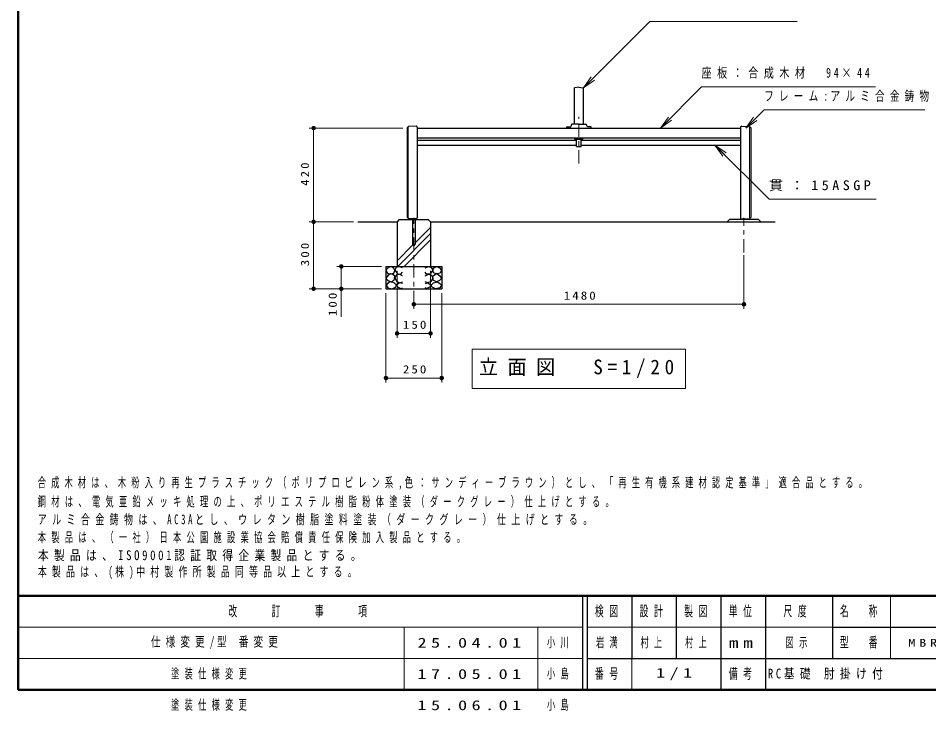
# Model space of a CAD drawing. Units: millimetres on the paper, scale 1:20. Extents: x -365 to 0, y -5 to 257.
# Drawn here: x -365 to -160.9, y -4.7 to 150.5 of the extents above; entities that cross this region are included whole.
import ezdxf

# ---------------------------------------------------------------- set-up
doc = ezdxf.new("R2010")
doc.units = ezdxf.units.MM
doc.linetypes.add('USER2', pattern=[6, 3, -1, 1, -1])
doc.layers.add('1_20', color=7, linetype='Continuous', lineweight=25)
doc.layers.add('LY_5', color=7, linetype='Continuous', lineweight=13)
doc.layers.add('99', color=7, linetype='Continuous')
doc.layers.add('CLASS1', color=7, linetype='Continuous')
doc.styles.add('ＭＳ ゴシック', font='')
doc.styles.get('ＭＳ ゴシック').set_extended_font_data('MS Gothic')

# ---------------------------------------------------------------- blocks, each defined once
blk = doc.blocks.new('filled_dot')
at = {"color": 0, "linetype": 'Continuous', "lineweight": -2, "const_width": 1.25}
blk.add_lwpolyline([(-0.625, 0, 1), (0.625, 0, 1)], format="xyb", close=True, dxfattribs=at)

msp = doc.modelspace()

# ---------------------------------------------------------------- linework, layer by layer
at = {"layer": '1_20', "lineweight": 13}
for p, q in [((-238.332, 134.833), (-236.564, 137.307)), ((-238.332, 134.833), (-236.21, 136.954)), ((-235.857, 136.6), (-238.332, 134.833)), ((-221.017, 125.838), (-219.262, 128.322)), ((-221.017, 125.838), (-218.907, 127.97)), ((-218.551, 127.618), (-221.017, 125.838)), ((-201.929, 125.793), (-200.165, 128.271)), ((-201.929, 125.793), (-199.811, 127.918)), ((-199.457, 127.565), (-201.929, 125.793)), ((-278.781, 125.838), (-299.782, 125.838)), ((-298.782, 104.838), (-298.782, 125.838)), ((-277.57, 126.105), (-277.57, 105.642)), ((-201.094, 126.105), (-201.094, 105.642)), ((-207.067, 119.561), (-208.835, 122.036)), ((-208.835, 122.036), (-206.36, 120.268)), ((-208.835, 122.036), (-206.714, 119.914)), ((-289.851, 104.838), (-299.782, 104.838)), ((-298.782, 89.838), (-298.782, 104.838)), ((-279.928, 94.838), (-272.582, 102.185)), ((-276.014, 100.167), (-272.582, 103.599)), ((-278.514, 94.838), (-272.582, 100.771)), ((-280.082, 96.099), (-276.526, 99.655)), ((-202.332, 97.395), (-202.332, 85.361)), ((-283.582, 94.838), (-293.582, 94.838)), ((-292.582, 83.57), (-292.582, 94.838)), ((-280.082, 93.838), (-280.082, 78.838)), ((-272.582, 93.838), (-272.582, 78.838)), ((-283.582, 89.838), (-299.782, 89.838)), ((-282.582, 88.838), (-282.582, 68.838)), ((-270.082, 88.838), (-270.082, 68.838)), ((-202.332, 86.361), (-276.332, 86.361)), ((-276.332, 86.361), (-276.332, 85.361)), ((-272.582, 79.838), (-280.082, 79.838)), ((-263.232, 76.317), (-263.232, 67.517)), ((-215.432, 76.317), (-263.232, 76.317)), ((-215.432, 67.517), (-215.432, 76.317)), ((-270.082, 69.838), (-282.582, 69.838)), ((-263.232, 67.517), (-215.432, 67.517))]:
    msp.add_line(p, q, dxfattribs=at)
at = {"layer": '1_20'}
for p, q in [((-240.332, 126.713), (-240.332, 134.833)), ((-239.332, 135.026), (-240.289, 134.882)), ((-239.332, 135.026), (-238.374, 134.882)), ((-238.332, 126.713), (-238.332, 134.833)), ((-240.969, 126.649), (-241.151, 126.17)), ((-239.332, 126.713), (-240.876, 126.713)), ((-239.332, 126.713), (-237.788, 126.713)), ((-237.694, 126.649), (-237.512, 126.17)), ((-277.832, 125.942), (-277.832, 105.833)), ((-275.789, 126.278), (-277.485, 126.228)), ((-275.582, 126.078), (-275.582, 105.695)), ((-275.582, 125.838), (-203.082, 125.838)), ((-242.082, 125.838), (-242.071, 126.043)), ((-242.082, 125.838), (-236.582, 125.838)), ((-241.971, 126.138), (-241.198, 126.138)), ((-236.692, 126.138), (-237.466, 126.138)), ((-236.582, 125.838), (-236.592, 126.043)), ((-203.082, 126.078), (-203.082, 105.695)), ((-202.875, 126.278), (-201.178, 126.228)), ((-200.832, 125.942), (-200.832, 105.833)), ((-275.582, 123.638), (-203.082, 123.638)), ((-275.582, 123.121), (-239.832, 123.121)), ((-240.207, 123.338), (-240.207, 123.638)), ((-240.207, 123.338), (-238.457, 123.338)), ((-239.832, 121.736), (-239.832, 123.331)), ((-238.832, 121.736), (-238.832, 123.331)), ((-238.832, 123.121), (-203.082, 123.121)), ((-238.457, 123.338), (-238.457, 123.638)), ((-275.582, 122.036), (-239.832, 122.036)), ((-239.832, 121.736), (-238.832, 121.736)), ((-238.832, 122.036), (-203.082, 122.036)), ((-288.851, 104.838), (-280.082, 104.838)), ((-279.582, 105.338), (-280.082, 104.838)), ((-280.082, 104.838), (-280.082, 94.838)), ((-279.582, 105.338), (-273.082, 105.338)), ((-275.789, 105.495), (-277.485, 105.546)), ((-277.37, 105.542), (-277.37, 105.338)), ((-276.649, 105.338), (-276.649, 99.906)), ((-276.014, 105.338), (-276.014, 99.906)), ((-273.082, 105.338), (-272.582, 104.838)), ((-272.582, 104.838), (-272.582, 94.838)), ((-272.582, 104.838), (-195.327, 104.838)), ((-205.582, 105.338), (-206.082, 104.838)), ((-199.082, 105.338), (-205.582, 105.338)), ((-202.875, 105.495), (-201.178, 105.546)), ((-201.294, 105.542), (-201.294, 105.338)), ((-199.082, 105.338), (-198.582, 104.838)), ((-282.582, 94.838), (-282.582, 89.838)), ((-282.582, 94.838), (-270.082, 94.838)), ((-270.082, 94.838), (-270.082, 89.838)), ((-282.582, 89.838), (-270.082, 89.838))]:
    msp.add_line(p, q, dxfattribs=at)
at = {"layer": '1_20', "linetype": 'USER2', "lineweight": 13}
for p, q in [((-239.332, 117.899), (-239.332, 128.388)), ((-276.332, 86.361), (-276.332, 105.695)), ((-202.332, 97.961), (-202.332, 105.695))]:
    msp.add_line(p, q, dxfattribs=at)
at = {"layer": '1_20', "lineweight": 13}
for points in [[(-238.332, 134.833), (-223.418, 149.746), (-190.418, 149.746)], [(-221.017, 125.838), (-211.832, 135.114), (-172.832, 135.114)], [(-201.929, 125.793), (-197.799, 129.937), (-161.799, 129.937)], [(-208.835, 122.036), (-196.709, 109.908), (-172.709, 109.908)]]:
    msp.add_lwpolyline(points, dxfattribs=at)
at = {"layer": '1_20'}
for points in [[(-281.459, 94.808), (-282.093, 94.507), (-282.568, 94.032), (-282.267, 93.335), (-281.538, 93.192), (-280.841, 93.351), (-280.588, 93.937), (-280.778, 94.444)], [(-271.204, 94.808), (-270.57, 94.507), (-270.095, 94.032), (-270.396, 93.335), (-271.125, 93.192), (-271.822, 93.351), (-272.075, 93.937), (-271.885, 94.444)], [(-281.586, 93.161), (-282.125, 92.812), (-282.568, 92.131), (-282.061, 91.671), (-281.396, 91.355), (-280.699, 91.798), (-280.62, 92.638), (-281.028, 93)], [(-271.077, 93.161), (-270.539, 92.812), (-270.095, 92.131), (-270.602, 91.671), (-271.267, 91.355), (-271.965, 91.798), (-272.044, 92.638), (-271.636, 93)], [(-281.627, 91.364), (-282.196, 91.045), (-282.533, 90.622), (-282.13, 90.056), (-281.187, 89.853), (-280.472, 90.172), (-280.198, 90.677), (-280.738, 91.133)], [(-271.036, 91.364), (-270.468, 91.045), (-270.13, 90.622), (-270.533, 90.056), (-271.476, 89.853), (-272.192, 90.172), (-272.465, 90.677), (-271.926, 91.133)]]:
    msp.add_lwpolyline(points, close=True, dxfattribs=at)
for points in [[(-278.861, 94.523), (-279.717, 94.84), (-280.255, 94.571), (-280.572, 93.969), (-279.986, 93.208), (-279.21, 93.145), (-278.861, 93.541)], [(-273.802, 94.523), (-272.947, 94.84), (-272.408, 94.571), (-272.091, 93.969), (-272.677, 93.208), (-273.454, 93.145), (-273.802, 93.541)], [(-278.877, 92.717), (-279.637, 93.113), (-280.271, 92.86), (-280.572, 92.21), (-280.128, 91.434), (-279.368, 91.196), (-278.877, 91.402)], [(-273.786, 92.717), (-273.026, 93.113), (-272.392, 92.86), (-272.091, 92.21), (-272.535, 91.434), (-273.295, 91.196), (-273.786, 91.402)], [(-278.861, 90.99), (-279.526, 91.196), (-280.176, 90.642), (-280.002, 90.246), (-279.273, 89.881), (-278.861, 90.04)], [(-273.802, 90.99), (-273.137, 91.196), (-272.487, 90.642), (-272.662, 90.246), (-273.39, 89.881), (-273.802, 90.04)]]:
    msp.add_lwpolyline(points, dxfattribs=at)
for centre, radius, start, end in [((-240.282, 134.833), 0.05, 98.53077, 180), ((-238.382, 134.833), 0.05, 0, 81.46923), ((-240.876, 126.613), 0.1, 90, 159.20314), ((-237.788, 126.613), 0.1, 20.79686, 90), ((-277.782, 125.94), 0.05, 92.70761, 180), ((-277.795, 126.215), 0.225, 272.70761, 344.37567), ((-277.482, 126.128), 0.1, 92, 164.3757), ((-275.782, 126.078), 0.2, 360, 92), ((-241.971, 126.038), 0.1, 90, 177), ((-241.198, 126.188), 0.05, 270, 339.20314), ((-237.466, 126.188), 0.05, 200.79686, 270), ((-236.692, 126.038), 0.1, 3, 90), ((-202.882, 126.078), 0.2, 88, 180), ((-201.182, 126.128), 0.1, 15.6243, 88), ((-200.869, 126.215), 0.225, 195.62433, 267.29239), ((-200.882, 125.94), 0.05, 360, 87.29239), ((-277.782, 105.833), 0.05, 180, 267.29239), ((-277.795, 105.558), 0.225, 15.6243, 87.29239), ((-277.482, 105.646), 0.1, 195.6243, 268), ((-275.782, 105.695), 0.2, 268.00001, 0.00001), ((-202.882, 105.695), 0.2, 179.99999, 271.99999), ((-201.182, 105.646), 0.1, 272, 344.3757), ((-200.869, 105.558), 0.225, 92.70761, 164.3757), ((-200.882, 105.833), 0.05, 272.70761, 0), ((-276.332, 99.906), 0.318, 179.99998, 0)]:
    msp.add_arc(centre, radius, start, end, dxfattribs=at)
at = {"layer": 'LY_5', "lineweight": 50}
for p, q in [((-365, 257), (-365, 0)), ((-365, 21), (0, 21)), ((-365, 0), (0, 0))]:
    msp.add_line(p, q, dxfattribs=at)
at = {"layer": 'LY_5', "lineweight": 25}
for p, q in [((-238.5, 21), (-238.5, 0)), ((-237.5, 21), (-237.5, 0)), ((-227.5, 21), (-227.5, 7)), ((-217.5, 21), (-217.5, 7)), ((-207.5, 21), (-207.5, 0)), ((-197.5, 21), (-197.5, 7)), ((-182.5, 21), (-182.5, 7)), ((-182.5, 14), (-70, 14)), ((-237.5, 7), (0, 7)), ((-197.5, 7), (-197.5, 0))]:
    msp.add_line(p, q, dxfattribs=at)
at = {"layer": 'LY_5'}
for p, q in [((-169.5, 21), (-169.5, 7)), ((-365, 14), (-238.5, 14)), ((-278.5, 14), (-278.5, 0)), ((-248.5, 14), (-248.5, 0)), ((-237.5, 14), (-182.5, 14)), ((-365, 7), (-238.5, 7)), ((-227.5, 7), (-227.5, 0))]:
    msp.add_line(p, q, dxfattribs=at)

# ---------------------------------------------------------------- block references
at = {"layer": '1_20', "lineweight": 13, "xscale": 0.4, "yscale": 0.4}
for p, rotation in [((-298.782, 125.838), 270), ((-298.782, 104.838), 90), ((-298.782, 104.838), 270), ((-292.582, 94.838), 270), ((-298.782, 89.838), 90), ((-292.582, 89.838), 90), ((-202.332, 86.361), 180), ((-272.582, 79.838), 180), ((-270.082, 69.838), 180)]:
    msp.add_blockref('filled_dot', p, dxfattribs=dict(at, rotation=rotation))
for p in [(-276.332, 86.361), (-280.082, 79.838), (-282.582, 69.838)]:
    msp.add_blockref('filled_dot', p, dxfattribs=at)

# ---------------------------------------------------------------- texts
at = {"layer": '1_20', "style": 'ＭＳ ゴシック'}
for s, insert, char_height, attachment_point in [('\\T1.55;\\W0.75;座板：合成木材\u300094×44', (-211.832, 138.114), 2.199, 4), ('\\T1.54;\\W0.7;フレーム:アルミ合金鋳物', (-197.799, 132.937), 2.199, 4), ('\\T1.5;\\W1.05;貫：15ASGP', (-196.709, 112.908), 2.199, 4), ('\\T1.33;\\W1.15;1480', (-238.908, 87.361), 1.833, 8), ('\\T1.33;\\W1.15;150', (-275.911, 80.838), 1.833, 8), ('\\T1.5;\\W0.95;立面図\u3000S=1/20', (-239.332, 71.917), 3.299, 5), ('\\T1.33;\\W1.15;250', (-275.916, 70.838), 1.833, 8)]:
    msp.add_mtext(s, dxfattribs=dict(at, insert=insert, char_height=char_height, attachment_point=attachment_point))
at = {"layer": '1_20', "char_height": 1.833, "attachment_point": 8, "rotation": 90, "style": 'ＭＳ ゴシック'}
for s, insert in [('\\T1.33;\\W1.15;420', (-299.782, 115.753)), ('\\T1.33;\\W1.15;300', (-299.782, 97.755)), ('\\T1.33;\\W1.15;100', (-293.582, 86.57))]:
    msp.add_mtext(s, dxfattribs=dict(at, insert=insert))
at = {"layer": '99', "style": 'ＭＳ ゴシック'}
for s, insert, char_height, attachment_point in [('\\T1.53;\\W0.7;仕様変更/型\\~番変更', (-335.25, 10.5), 2.199, 4), ('\\T1.5;\\W1.35;25.04.01', (-275.5, 10.5), 2.199, 4), ('\\T1.64;\\W0.6;小川', (-246.5, 10.5), 2.199, 4), ('\\T1.64;\\W0.6;岩満', (-235.5, 10.5), 2.199, 4), ('\\T1.64;\\W0.6;村上', (-222.5, 10.5), 2.199, 5), ('\\T1.64;\\W0.6;村上', (-212.5, 10.5), 2.199, 5), ('\\T1.5;\\W1.35;MBR-15APF+KFA', (-149.75, 10.5), 1.76, 5), ('\\T1.64;\\W0.6;塗装仕様変更', (-330.75, 3.5), 2.199, 4), ('\\T1.5;\\W1.35;17.05.01', (-275.5, 3.5), 2.199, 4), ('\\T1.64;\\W0.6;小島', (-246.5, 3.5), 2.199, 4), ('\\T1.5;\\W1.35;1/1', (-217.5, 3.5), 2.199, 5), ('\\T1.5;\\W0.8;RC基礎\\~肘掛け付', (-183.5, 3.5), 2.199, 5), ('\\T1.64;\\W0.6;塗装仕様変更', (-330.75, -3.5), 2.199, 4), ('\\T1.64;\\W0.6;小島', (-246.5, -3.5), 2.199, 4), ('\\T1.5;\\W1.35;15.06.01', (-275.5, -3.5), 2.199, 4)]:
    msp.add_mtext(s, dxfattribs=dict(at, insert=insert, char_height=char_height, attachment_point=attachment_point))
at = {"layer": 'CLASS1', "char_height": 2.199, "style": 'ＭＳ ゴシック'}
for s, insert, attachment_point in [('\\T1.62;\\W0.6;合成木材は、木粉入り再生プラスチック（ポリプロピレン系,色：サンディーブラウン）とし、「再生有機系建材認定基準」適合品とする。', (-360.606, 44.783), 7), ('\\T1.64;\\W0.6;鋼材は、電気亜鉛メッキ処理の上、ポリエステル樹脂粉体塗装（ダークグレー）仕上げとする。', (-360.606, 40.783), 7), ('\\T1.61;\\W0.65;アルミ合金鋳物は、AC3Aとし、ウレタン樹脂塗料塗装（ダークグレー）仕上げとする。', (-360.606, 36.783), 7), ('\\T1.64;\\W0.6;本製品は、（一社）日本公園施設業協会賠償責任保険加入製品とする。', (-360.606, 32.783), 7), ('\\T1.5;\\W0.8;本製品は、ISO9001認証取得企業製品とする。', (-360.606, 28.783), 7), ('\\T1.58;\\W0.65;本製品は、(株)中村製作所製品同等品以上とする。', (-360.606, 24.783), 7), ('\\T1.64;\\W0.6;図示', (-193, 10.5), 4)]:
    msp.add_mtext(s, dxfattribs=dict(at, insert=insert, attachment_point=attachment_point))
at = {"layer": 'LY_5', "char_height": 2.346, "attachment_point": 5, "style": 'ＭＳ ゴシック'}
for s, insert in [('\\T1.64;\\W0.6;改\u3000\u3000訂\u3000\u3000事\u3000\u3000項', (-301.75, 17.5)), ('\\T1.64;\\W0.6;検図', (-232.5, 17.5)), ('\\T1.64;\\W0.6;設計', (-222.5, 17.5)), ('\\T1.64;\\W0.6;製図', (-212.5, 17.5)), ('\\T1.64;\\W0.6;単位', (-202.5, 17.5)), ('\\T1.64;\\W0.6;尺度', (-190.25, 17.5)), ('\\T1.64;\\W0.6;名\u3000称', (-176, 17.5)), ('\\T1.5;\\W1.35;mm', (-202.5, 10.5)), ('\\T1.64;\\W0.6;型\u3000番', (-176, 10.5)), ('\\T1.64;\\W0.6;番号', (-232.5, 3.5)), ('\\T1.64;\\W0.6;備考', (-202.5, 3.5))]:
    msp.add_mtext(s, dxfattribs=dict(at, insert=insert))

doc.saveas('drawing.dxf')
